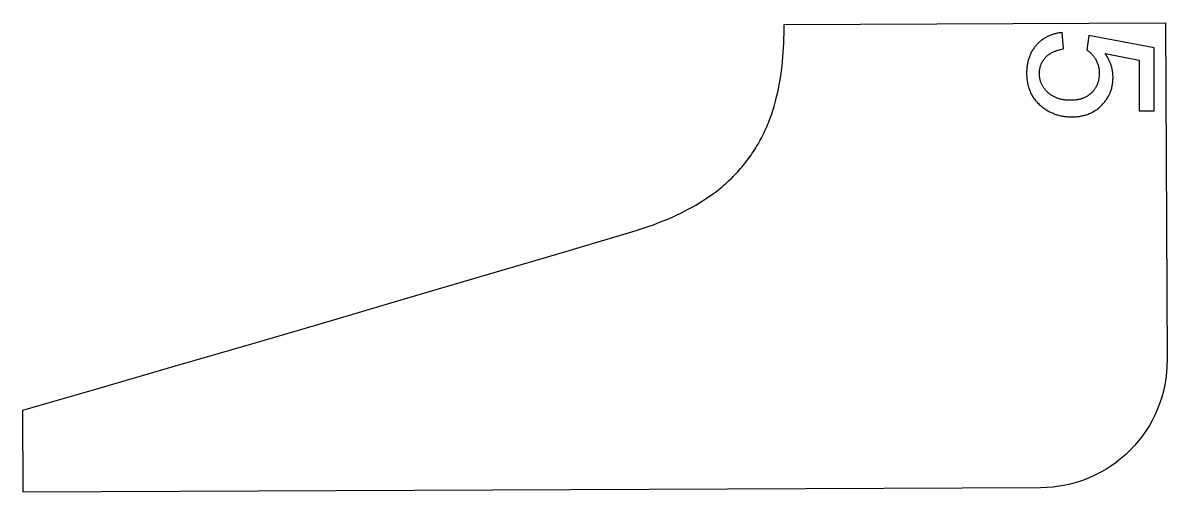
# Model space of a CAD drawing. Extents: x -8894 to -3022, y 6798 to 8329.
# Drawn here: x -4920.2 to -4470.2, y 8144.9 to 8329.3 of the extents above; entities that cross this region are included whole.
import ezdxf

# ---------------------------------------------------------------- set-up
doc = ezdxf.new("R2010")
doc.units = 0
doc.layers.add('LAYER_03', color=7, linetype='CONTINUOUS')
doc.layers.add('STEVILKE', color=7, linetype='CONTINUOUS')

msp = doc.modelspace()

# ---------------------------------------------------------------- linework, layer by layer
at = {"layer": 'LAYER_03'}
msp.add_lwpolyline([(-4520.03, 8146.57), (-4920.03, 8144.85), (-4920.17, 8177.06), (-4890.15, 8185.74), (-4860.14, 8194.45), (-4830.14, 8203.19), (-4800.15, 8211.96), (-4770.17, 8220.76), (-4740.19, 8229.58), (-4710.23, 8238.44), (-4680.27, 8247.33), (-4678.65, 8247.82), (-4677.04, 8248.33), (-4675.44, 8248.85), (-4673.85, 8249.4), (-4672.27, 8249.96), (-4670.7, 8250.54), (-4669.14, 8251.15), (-4667.59, 8251.78), (-4666.05, 8252.43), (-4664.52, 8253.1), (-4663, 8253.79), (-4661.5, 8254.52), (-4660.01, 8255.26), (-4658.53, 8256.04), (-4657.06, 8256.84), (-4655.61, 8257.67), (-4654.17, 8258.52), (-4652.74, 8259.42), (-4651.33, 8260.34), (-4649.94, 8261.3), (-4648.57, 8262.28), (-4647.89, 8262.79), (-4647.21, 8263.31), (-4646.55, 8263.83), (-4645.88, 8264.36), (-4645.23, 8264.9), (-4644.58, 8265.45), (-4643.94, 8266.01), (-4643.31, 8266.57), (-4642.68, 8267.15), (-4642.06, 8267.72), (-4641.45, 8268.31), (-4640.85, 8268.9), (-4640.26, 8269.51), (-4639.68, 8270.11), (-4639.1, 8270.73), (-4638.54, 8271.35), (-4637.98, 8271.99), (-4637.43, 8272.63), (-4636.89, 8273.27), (-4636.36, 8273.93), (-4635.84, 8274.59), (-4635.32, 8275.26), (-4634.82, 8275.94), (-4634.32, 8276.62), (-4633.83, 8277.32), (-4633.35, 8278.02), (-4632.88, 8278.73), (-4632.42, 8279.45), (-4631.97, 8280.17), (-4631.53, 8280.9), (-4631.1, 8281.63), (-4630.68, 8282.37), (-4630.27, 8283.12), (-4629.87, 8283.87), (-4629.48, 8284.62), (-4629.1, 8285.38), (-4628.73, 8286.14), (-4628.37, 8286.91), (-4628.03, 8287.68), (-4627.69, 8288.45), (-4627.36, 8289.23), (-4627.04, 8290.01), (-4626.73, 8290.8), (-4626.43, 8291.59), (-4625.86, 8293.18), (-4625.32, 8294.78), (-4624.82, 8296.4), (-4624.35, 8298.03), (-4623.91, 8299.68), (-4623.48, 8301.46), (-4623.09, 8303.25), (-4622.73, 8305.04), (-4622.41, 8306.83), (-4622.12, 8308.63), (-4621.87, 8310.43), (-4621.65, 8312.24), (-4621.45, 8314.05), (-4621.29, 8315.86), (-4621.16, 8317.67), (-4621.05, 8319.49), (-4620.97, 8321.31), (-4620.92, 8323.14), (-4620.89, 8324.97), (-4620.88, 8326.8), (-4620.89, 8328.63), (-4470.82, 8329.28), (-4470.25, 8196.78, -0.414227)], format="xyb", close=True, dxfattribs=at)
at = {"layer": 'STEVILKE'}
msp.add_lwpolyline([(-4511.56, 8325.46), (-4511.95, 8325.42), (-4512.33, 8325.37), (-4512.72, 8325.31), (-4513.09, 8325.25), (-4513.47, 8325.18), (-4513.83, 8325.1), (-4514.2, 8325.02), (-4514.55, 8324.92), (-4514.91, 8324.82), (-4515.25, 8324.72), (-4515.6, 8324.6), (-4515.93, 8324.48), (-4516.27, 8324.35), (-4516.6, 8324.22), (-4516.92, 8324.07), (-4517.24, 8323.92), (-4517.55, 8323.77), (-4517.86, 8323.6), (-4518.17, 8323.43), (-4518.47, 8323.25), (-4518.76, 8323.06), (-4519.05, 8322.87), (-4519.33, 8322.67), (-4519.61, 8322.46), (-4519.89, 8322.25), (-4520.16, 8322.02), (-4520.42, 8321.79), (-4520.68, 8321.56), (-4520.94, 8321.31), (-4521.19, 8321.06), (-4521.44, 8320.8), (-4521.68, 8320.54), (-4521.91, 8320.26), (-4522.14, 8319.99), (-4522.36, 8319.71), (-4522.57, 8319.42), (-4522.78, 8319.13), (-4522.98, 8318.83), (-4523.17, 8318.53), (-4523.35, 8318.22), (-4523.52, 8317.91), (-4523.69, 8317.6), (-4523.85, 8317.28), (-4524, 8316.95), (-4524.15, 8316.62), (-4524.29, 8316.28), (-4524.42, 8315.94), (-4524.54, 8315.6), (-4524.66, 8315.25), (-4524.76, 8314.89), (-4524.87, 8314.53), (-4524.96, 8314.17), (-4525.04, 8313.8), (-4525.12, 8313.42), (-4525.19, 8313.04), (-4525.26, 8312.66), (-4525.31, 8312.27), (-4525.36, 8311.88), (-4525.4, 8311.48), (-4525.44, 8311.07), (-4525.46, 8310.66), (-4525.48, 8310.25), (-4525.49, 8309.83), (-4525.5, 8309.41), (-4525.49, 8308.89), (-4525.47, 8308.38), (-4525.44, 8307.88), (-4525.4, 8307.38), (-4525.35, 8306.89), (-4525.28, 8306.41), (-4525.21, 8305.94), (-4525.12, 8305.47), (-4525.02, 8305.01), (-4524.9, 8304.55), (-4524.78, 8304.11), (-4524.64, 8303.66), (-4524.49, 8303.23), (-4524.33, 8302.8), (-4524.16, 8302.38), (-4523.98, 8301.97), (-4523.78, 8301.56), (-4523.58, 8301.16), (-4523.36, 8300.77), (-4523.13, 8300.38), (-4522.88, 8300), (-4522.63, 8299.63), (-4522.36, 8299.27), (-4522.08, 8298.91), (-4521.79, 8298.56), (-4521.49, 8298.21), (-4521.18, 8297.87), (-4520.85, 8297.54), (-4520.51, 8297.22), (-4520.16, 8296.9), (-4519.8, 8296.59), (-4519.43, 8296.29), (-4519.12, 8296.04), (-4518.8, 8295.81), (-4518.49, 8295.58), (-4518.16, 8295.36), (-4517.84, 8295.15), (-4517.51, 8294.94), (-4517.18, 8294.75), (-4516.84, 8294.56), (-4516.5, 8294.37), (-4516.16, 8294.2), (-4515.81, 8294.03), (-4515.46, 8293.88), (-4515.11, 8293.73), (-4514.75, 8293.58), (-4514.39, 8293.45), (-4514.03, 8293.32), (-4513.66, 8293.2), (-4513.29, 8293.09), (-4512.91, 8292.98), (-4512.53, 8292.89), (-4512.15, 8292.8), (-4511.76, 8292.72), (-4511.37, 8292.64), (-4510.98, 8292.58), (-4510.58, 8292.52), (-4510.18, 8292.47), (-4509.78, 8292.43), (-4509.37, 8292.39), (-4508.96, 8292.37), (-4508.54, 8292.35), (-4508.13, 8292.34), (-4507.7, 8292.33), (-4507.26, 8292.34), (-4506.82, 8292.35), (-4506.39, 8292.37), (-4505.96, 8292.4), (-4505.54, 8292.44), (-4505.12, 8292.49), (-4504.71, 8292.55), (-4504.3, 8292.61), (-4503.9, 8292.69), (-4503.5, 8292.77), (-4503.11, 8292.86), (-4502.73, 8292.96), (-4502.34, 8293.07), (-4501.97, 8293.19), (-4501.6, 8293.32), (-4501.23, 8293.46), (-4500.87, 8293.6), (-4500.51, 8293.76), (-4500.16, 8293.92), (-4499.81, 8294.09), (-4499.47, 8294.27), (-4499.13, 8294.46), (-4498.8, 8294.66), (-4498.48, 8294.86), (-4498.15, 8295.08), (-4497.84, 8295.3), (-4497.53, 8295.53), (-4497.22, 8295.78), (-4496.92, 8296.03), (-4496.62, 8296.29), (-4496.33, 8296.55), (-4496.05, 8296.83), (-4495.77, 8297.11), (-4495.5, 8297.4), (-4495.24, 8297.69), (-4494.99, 8297.99), (-4494.74, 8298.29), (-4494.51, 8298.59), (-4494.28, 8298.9), (-4494.06, 8299.21), (-4493.86, 8299.52), (-4493.66, 8299.84), (-4493.47, 8300.17), (-4493.29, 8300.49), (-4493.11, 8300.82), (-4492.95, 8301.16), (-4492.79, 8301.5), (-4492.65, 8301.84), (-4492.51, 8302.19), (-4492.38, 8302.54), (-4492.26, 8302.89), (-4492.15, 8303.25), (-4492.05, 8303.62), (-4491.96, 8303.98), (-4491.87, 8304.35), (-4491.8, 8304.73), (-4491.73, 8305.11), (-4491.67, 8305.49), (-4491.63, 8305.88), (-4491.59, 8306.27), (-4491.55, 8306.66), (-4491.53, 8307.06), (-4491.52, 8307.47), (-4491.51, 8307.87), (-4491.52, 8308.18), (-4491.53, 8308.49), (-4491.54, 8308.8), (-4491.56, 8309.1), (-4491.59, 8309.41), (-4491.62, 8309.71), (-4491.66, 8310.01), (-4491.71, 8310.32), (-4491.76, 8310.62), (-4491.82, 8310.92), (-4491.89, 8311.22), (-4491.96, 8311.52), (-4492.03, 8311.82), (-4492.11, 8312.11), (-4492.2, 8312.41), (-4492.3, 8312.71), (-4492.4, 8313), (-4492.51, 8313.29), (-4492.62, 8313.59), (-4492.74, 8313.88), (-4492.86, 8314.17), (-4493, 8314.46), (-4493.13, 8314.75), (-4493.28, 8315.04), (-4493.43, 8315.33), (-4493.58, 8315.61), (-4493.92, 8316.18), (-4494.27, 8316.75), (-4494.65, 8317.31), (-4481.22, 8314.62), (-4481.22, 8294.68), (-4475.36, 8294.68), (-4475.36, 8319.53), (-4501.02, 8324.37), (-4501.77, 8318.61), (-4501.51, 8318.44), (-4501.25, 8318.25), (-4501, 8318.06), (-4500.75, 8317.86), (-4500.51, 8317.66), (-4500.28, 8317.44), (-4500.05, 8317.22), (-4499.83, 8316.99), (-4499.61, 8316.75), (-4499.4, 8316.51), (-4499.2, 8316.25), (-4499, 8315.99), (-4498.81, 8315.72), (-4498.63, 8315.44), (-4498.45, 8315.16), (-4498.28, 8314.86), (-4498.12, 8314.56), (-4497.96, 8314.26), (-4497.82, 8313.95), (-4497.69, 8313.63), (-4497.57, 8313.31), (-4497.46, 8312.99), (-4497.36, 8312.66), (-4497.27, 8312.33), (-4497.19, 8311.99), (-4497.12, 8311.65), (-4497.07, 8311.31), (-4497.02, 8310.96), (-4496.98, 8310.6), (-4496.95, 8310.24), (-4496.94, 8309.88), (-4496.93, 8309.51), (-4496.94, 8309.21), (-4496.95, 8308.92), (-4496.96, 8308.63), (-4496.98, 8308.35), (-4497.01, 8308.06), (-4497.04, 8307.78), (-4497.08, 8307.51), (-4497.12, 8307.24), (-4497.17, 8306.97), (-4497.23, 8306.71), (-4497.29, 8306.44), (-4497.36, 8306.19), (-4497.43, 8305.93), (-4497.51, 8305.68), (-4497.6, 8305.44), (-4497.69, 8305.19), (-4497.79, 8304.95), (-4497.89, 8304.72), (-4498, 8304.49), (-4498.12, 8304.26), (-4498.24, 8304.03), (-4498.37, 8303.81), (-4498.5, 8303.59), (-4498.64, 8303.38), (-4498.79, 8303.17), (-4498.94, 8302.96), (-4499.09, 8302.76), (-4499.26, 8302.56), (-4499.43, 8302.36), (-4499.6, 8302.17), (-4499.78, 8301.98), (-4499.97, 8301.79), (-4500.16, 8301.61), (-4500.36, 8301.43), (-4500.56, 8301.26), (-4500.76, 8301.1), (-4500.97, 8300.94), (-4501.18, 8300.79), (-4501.4, 8300.64), (-4501.62, 8300.5), (-4501.85, 8300.36), (-4502.08, 8300.24), (-4502.31, 8300.11), (-4502.55, 8299.99), (-4502.8, 8299.88), (-4503.05, 8299.77), (-4503.3, 8299.67), (-4503.55, 8299.58), (-4503.82, 8299.49), (-4504.08, 8299.41), (-4504.35, 8299.33), (-4504.62, 8299.26), (-4504.9, 8299.19), (-4505.19, 8299.13), (-4505.47, 8299.08), (-4505.76, 8299.03), (-4506.06, 8298.98), (-4506.36, 8298.95), (-4506.66, 8298.91), (-4506.97, 8298.89), (-4507.28, 8298.87), (-4507.6, 8298.85), (-4507.92, 8298.84), (-4508.25, 8298.84), (-4508.59, 8298.84), (-4508.93, 8298.85), (-4509.27, 8298.87), (-4509.6, 8298.89), (-4509.92, 8298.92), (-4510.24, 8298.95), (-4510.56, 8298.99), (-4510.87, 8299.03), (-4511.18, 8299.08), (-4511.49, 8299.14), (-4511.79, 8299.2), (-4512.08, 8299.27), (-4512.38, 8299.35), (-4512.66, 8299.43), (-4512.95, 8299.52), (-4513.23, 8299.61), (-4513.5, 8299.71), (-4513.77, 8299.81), (-4514.04, 8299.92), (-4514.3, 8300.04), (-4514.56, 8300.16), (-4514.81, 8300.29), (-4515.06, 8300.43), (-4515.3, 8300.57), (-4515.55, 8300.71), (-4515.78, 8300.87), (-4516.01, 8301.03), (-4516.24, 8301.19), (-4516.47, 8301.36), (-4516.68, 8301.54), (-4516.9, 8301.72), (-4517.11, 8301.91), (-4517.32, 8302.1), (-4517.52, 8302.3), (-4517.71, 8302.5), (-4517.89, 8302.7), (-4518.07, 8302.9), (-4518.25, 8303.11), (-4518.41, 8303.32), (-4518.57, 8303.53), (-4518.73, 8303.74), (-4518.87, 8303.96), (-4519.01, 8304.18), (-4519.15, 8304.4), (-4519.27, 8304.63), (-4519.39, 8304.85), (-4519.51, 8305.08), (-4519.62, 8305.32), (-4519.72, 8305.55), (-4519.81, 8305.79), (-4519.9, 8306.03), (-4519.98, 8306.28), (-4520.06, 8306.52), (-4520.12, 8306.77), (-4520.19, 8307.02), (-4520.24, 8307.28), (-4520.29, 8307.53), (-4520.33, 8307.79), (-4520.37, 8308.06), (-4520.4, 8308.32), (-4520.42, 8308.59), (-4520.44, 8308.86), (-4520.45, 8309.13), (-4520.45, 8309.41), (-4520.45, 8309.64), (-4520.44, 8309.86), (-4520.43, 8310.09), (-4520.41, 8310.31), (-4520.39, 8310.53), (-4520.37, 8310.75), (-4520.34, 8310.97), (-4520.3, 8311.18), (-4520.26, 8311.39), (-4520.22, 8311.6), (-4520.17, 8311.81), (-4520.12, 8312.02), (-4520.06, 8312.22), (-4520, 8312.42), (-4519.93, 8312.62), (-4519.86, 8312.82), (-4519.78, 8313.02), (-4519.7, 8313.21), (-4519.62, 8313.4), (-4519.53, 8313.59), (-4519.43, 8313.78), (-4519.33, 8313.96), (-4519.23, 8314.14), (-4519.12, 8314.33), (-4519.01, 8314.5), (-4518.89, 8314.68), (-4518.76, 8314.86), (-4518.64, 8315.03), (-4518.51, 8315.2), (-4518.37, 8315.37), (-4518.23, 8315.53), (-4518.08, 8315.7), (-4517.93, 8315.86), (-4517.78, 8316.01), (-4517.62, 8316.17), (-4517.45, 8316.32), (-4517.29, 8316.46), (-4517.11, 8316.61), (-4516.93, 8316.75), (-4516.75, 8316.88), (-4516.57, 8317.01), (-4516.37, 8317.14), (-4516.18, 8317.27), (-4515.98, 8317.39), (-4515.77, 8317.5), (-4515.56, 8317.62), (-4515.35, 8317.72), (-4515.13, 8317.83), (-4514.91, 8317.93), (-4514.68, 8318.03), (-4514.45, 8318.13), (-4514.21, 8318.22), (-4513.97, 8318.3), (-4513.72, 8318.39), (-4513.47, 8318.47), (-4513.22, 8318.54), (-4512.96, 8318.62), (-4512.69, 8318.68), (-4512.15, 8318.81), (-4511.59, 8318.92), (-4511.01, 8319.02)], close=True, dxfattribs=at)

doc.saveas('drawing.dxf')
